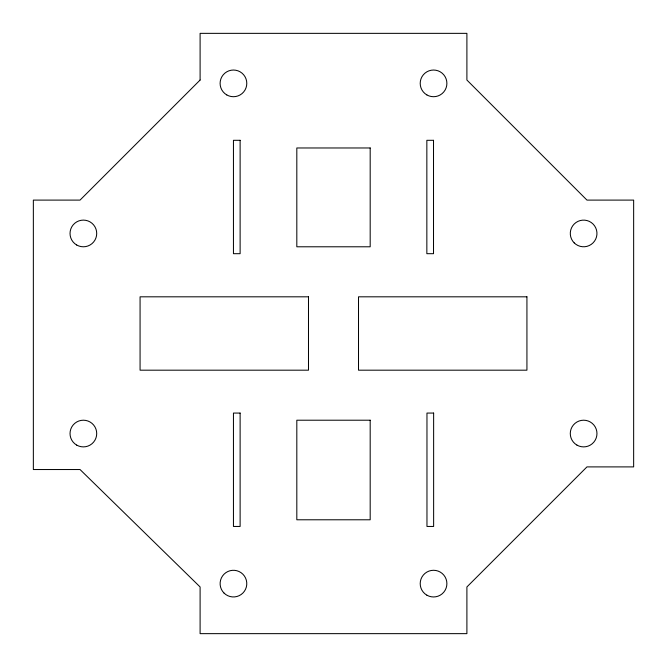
<?xml version="1.0" encoding="UTF-8"?>
<svg xmlns="http://www.w3.org/2000/svg" width="667" height="667" viewBox="0 0 667 667"><rect width="100%" height="100%" fill="white"/><g stroke="black" fill="none" stroke-linecap="round" stroke-linejoin="round"><path stroke-width="1" d="M200.1 80.04L80.04 200.1L33.35 200.1L33.35 469.535L80.04 469.535L200.1 586.96L200.1 633.65L466.9 633.65L466.9 586.96L586.96 466.9L633.65 466.9L633.65 200.1L586.96 200.1L466.9 80.04L466.9 33.35L200.1 33.35L200.1 80.04M240.12 140.303L233.45 140.303L233.45 253.693L240.12 253.693L240.12 140.303M433.517 140.303L426.847 140.303L426.847 253.693L433.517 253.693L433.517 140.303M370.185 147.974L296.815 147.974L296.815 246.79L370.185 246.79L370.185 147.974M308.488 296.815L140.07 296.815L140.07 370.185L308.488 370.185L308.488 296.815M526.93 296.815L358.512 296.815L358.512 370.185L526.93 370.185L526.93 296.815M240.12 413.065L233.45 413.065L233.45 526.455L240.12 526.455L240.12 413.065M433.633 413.065L426.963 413.065L426.963 526.455L433.633 526.455L433.633 413.065M370.185 420.21L296.815 420.21L296.815 519.785L370.185 519.785L370.185 420.21M426.88 94.931A13.34 13.34 0 0 0 446.89 83.375A13.34 13.34 0 0 0 426.88 71.819A13.34 13.34 0 0 0 426.88 94.931M76.705 245.006A13.34 13.34 0 0 0 96.715 233.45A13.34 13.34 0 0 0 76.705 221.894A13.34 13.34 0 0 0 76.705 245.006M426.88 595.181A13.34 13.34 0 0 0 446.89 583.625A13.34 13.34 0 0 0 426.88 572.069A13.34 13.34 0 0 0 426.88 595.181M576.955 445.106A13.34 13.34 0 0 0 596.965 433.55A13.34 13.34 0 0 0 576.955 421.994A13.34 13.34 0 0 0 576.955 445.106M76.705 445.106A13.34 13.34 0 0 0 96.715 433.55A13.34 13.34 0 0 0 76.705 421.994A13.34 13.34 0 0 0 76.705 445.106M574.195 242.88A13.34 13.34 0 0 0 596.506 236.902A13.34 13.34 0 0 0 580.173 220.569A13.34 13.34 0 0 0 574.195 242.88M226.78 94.931A13.34 13.34 0 0 0 246.79 83.375A13.34 13.34 0 0 0 226.78 71.819A13.34 13.34 0 0 0 226.78 94.931M224.02 593.055A13.34 13.34 0 0 0 246.331 587.077A13.34 13.34 0 0 0 229.998 570.744A13.34 13.34 0 0 0 224.02 593.055"/></g></svg>
